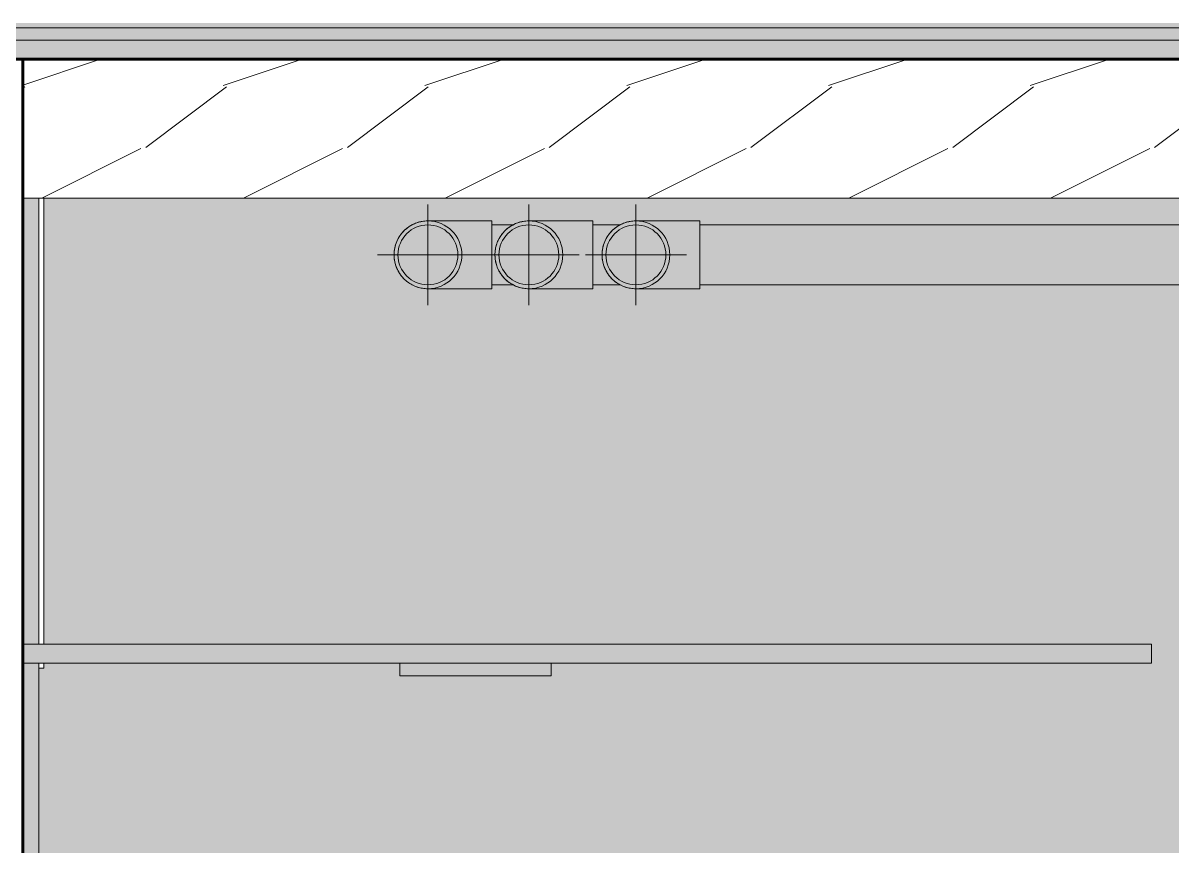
# Model space of a CAD drawing. Header units: inches. Extents: x -3547 to 1646, y 123 to 485.
# Drawn here: x -3480.05 to -3434.51, y 233.83 to 266.44 of the extents above; entities that cross this region are included whole.
import ezdxf

# ---------------------------------------------------------------- set-up
doc = ezdxf.new("R2010")
doc.units = ezdxf.units.IN
doc.header["$MEASUREMENT"] = 0
for name, color, linetype, lineweight in [('0-1', 7, 'Continuous', 5), ('0-2', 7, 'Continuous', 9), ('A-CLNG', 13, 'Continuous', 18), ('A-CLNG-1', 13, 'Continuous', 5), ('A-FLOR-1', 8, 'Continuous', 5), ('A-FLOR-2', 250, 'Continuous', 60), ('A-FLOR-3', 10, 'Continuous', 18), ('A-FLOR-MCUT-1', 10, 'Continuous', 18), ('A-FLOR-PATT-1', 7, 'Continuous', 9), ('A-FLOR-PATT-3', 253, 'Continuous', 9), ('E-LITE-EQPM', 33, 'Continuous', 9), ('I-WALL', 2, 'Continuous', 18), ('I-WALL-1', 2, 'Continuous', 5), ('I-WALL-2', 2, 'Continuous', 60), ('P-PIPE', 3, 'Continuous', 9), ('P-PIPE-1', 3, 'Continuous', 5), ('P-PIPE-CNTR', 3, 'Continuous', 9), ('S-BEAM-2', 7, 'Continuous', 9)]:
    doc.layers.add(name, color=color, linetype=linetype, lineweight=lineweight)

# ---------------------------------------------------------------- blocks, each defined once
blk = doc.blocks.new('CTR - 1st Phase - Shell_rvt-1-INTERIOR ELEVATION - CORRIDOR WEST _202_W_ - 2ND FLOOR - EAST WALL')
at = {"layer": 'A-FLOR-1'}
blk.add_hatch(color=256, dxfattribs=at).paths.add_polyline_path([(-2456.072, 265.75), (-2448.735, 265.75), (-2448.735, 266.25), (-3498.932, 266.25), (-3498.932, 265.75), (-2464.283, 265.75)], flags=0)
at = {"layer": 'A-FLOR-PATT-1'}
h = blk.add_hatch(dxfattribs=at)
h.set_pattern_fill('FP_3', color=256, style=0, pattern_type=2)
h.set_pattern_definition([(0, (-3003.566, 0), (0, 2.399), []), (315, (-3003.566, 0), (2.398506, 0), [3.393, -3.393]), (45, (-3003.566, 0), (2.398506, 0), [3.393, -3.393])])
h.paths.add_polyline_path([(-3277.222, 265), (-2448.735, 265), (-2448.735, 265.75), (-3498.932, 265.75), (-3498.932, 265), (-3285.433, 265)], flags=0)
at = {"layer": 'A-FLOR-PATT-3'}
h = blk.add_hatch(dxfattribs=at)
h.set_pattern_fill('FP_4', color=256, style=0, pattern_type=2)
h.set_pattern_definition([(0, (-3003.566, 0), (7.68, 1.92), [0.634, -5.126, 0.634, -5.126, -30.72]), (0, (-3003.566, 0), (7.68, 1.92), [-11.52, 0.634, -10.886, 0.634, -5.126, -13.44]), (0, (-3003.566, 0), (7.68, 1.92), [-28.8, 0.634, -3.206, 0.634, -8.966]), (120, (-3000.686, 0.96), (-5.502769, 5.691075), [0.634, -5.126, 0.634, -5.126, -30.72]), (120, (-3000.686, 0.96), (-5.502769, 5.691075), [-11.52, 0.634, -10.886, 0.634, -5.126, -13.44]), (120, (-3000.686, 0.96), (-5.502769, 5.691075), [-28.8, 0.634, -3.206, 0.634, -8.966]), (240, (-2999.726, 4.8), (-2.177231, -7.611075), [0.634, -5.126, 0.634, -5.126, -30.72]), (240, (-2999.726, 4.8), (-2.177231, -7.611075), [-11.52, 0.634, -10.886, 0.634, -5.126, -13.44]), (240, (-2999.726, 4.8), (-2.177231, -7.611075), [-28.8, 0.634, -3.206, 0.634, -8.966])])
h.paths.add_polyline_path([(-2456.072, 266.25), (-2448.735, 266.25), (-2448.735, 266.436), (-3498.932, 266.436), (-3498.932, 266.25), (-2464.283, 266.25)], flags=0)
at = {"layer": 'A-FLOR-2'}
blk.add_line((-3498.932, 265), (-2448.735, 265), dxfattribs=at)
at = {"layer": 'A-FLOR-3'}
for p, q in [((-3479.224, 259.5), (-3479.224, 241.825)), ((-3479.224, 241.075), (-3479.224, 240.875)), ((-3479.224, 240.875), (-3479.424, 240.875))]:
    blk.add_line(p, q, dxfattribs=at)
at = {"layer": 'A-FLOR-MCUT-1'}
for p, q in [((-2448.735, 266.25), (-3498.932, 266.25)), ((-2448.735, 265.75), (-3498.932, 265.75))]:
    blk.add_line(p, q, dxfattribs=at)
blk = doc.blocks.new('LVL-Laminated Veneer Lumber - 4X6 S_ PINE - NO_ 1-2391460-INTERIOR ELEVATION - CORRIDOR WEST _202_W_ - 2ND FLOOR - EAST WALL')
at = {"layer": 'S-BEAM-2'}
h = blk.add_hatch(dxfattribs=at)
h.set_pattern_fill('FP_7', color=256, style=0, pattern_type=2)
h.set_pattern_definition([(216.87, (-3000.367, 7.997), (23.9897714, 15.993643), [3.998, -35.986]), (206.565, (-2995.569, 5.598), (-7.99708, -7.99662), [8.941, -8.941]), (198.435, (-2995.569, 1.599), (-15.993845, -7.997098), [5.058, -20.23])])
h.paths.add_polyline_path([(-3409.799, 259.5), (-3408.674, 259.5), (-3408.674, 265), (-3480.049, 265), (-3480.049, 259.5), (-3416.817, 259.5)], flags=0)
blk.add_line((-3480.049, 259.5), (-3408.674, 259.5), dxfattribs=at)
blk = doc.blocks.new('CTR - 1st Phase - Structure_rvt-1-INTERIOR ELEVATION - CORRIDOR WEST _202_W_ - 2ND FLOOR - EAST WALL')
at = {"layer": '0-2'}
blk.add_blockref('LVL-Laminated Veneer Lumber - 4X6 S_ PINE - NO_ 1-2391460-INTERIOR ELEVATION - CORRIDOR WEST _202_W_ - 2ND FLOOR - EAST WALL', (0, 0), dxfattribs=at)
blk = doc.blocks.new('Elbow - PVC - Sch 40 - Standard-2079255-INTERIOR ELEVATION - CORRIDOR WEST _202_W_ - 2ND FLOOR - EAST WALL')
at = {"layer": 'P-PIPE'}
h = blk.add_hatch(color=256, dxfattribs=at)
h.paths.add_polyline_path([(-3464, 255.906), (-3463.652, 255.952), (-3463.306, 256.103), (-3463.007, 256.355), (-3462.825, 256.604), (-3462.696, 256.943), (-3462.66, 257.278), (-3462.702, 257.598), (-3462.853, 257.944), (-3463.05, 258.2), (-3463.406, 258.446), (-3463.693, 258.554), (-3464.033, 258.59), (-3464.348, 258.548), (-3464.694, 258.397), (-3464.95, 258.2), (-3465.164, 257.922), (-3465.304, 257.557), (-3465.344, 257.25), (-3465.298, 256.902), (-3465.126, 256.529), (-3464.95, 256.3), (-3464.594, 256.054), (-3464.307, 255.946), (-3464.033, 255.91)], flags=0)
h.paths.add_polyline_path([(-3464, 256.063), (-3464.307, 256.103), (-3464.643, 256.259), (-3464.84, 256.41), (-3465.028, 256.656), (-3465.147, 256.943), (-3465.188, 257.25), (-3465.147, 257.557), (-3465.002, 257.879), (-3464.785, 258.132), (-3464.585, 258.282), (-3464.307, 258.397), (-3464, 258.438), (-3463.693, 258.397), (-3463.406, 258.278), (-3463.16, 258.09), (-3462.972, 257.844), (-3462.845, 257.496), (-3462.813, 257.25), (-3462.853, 256.943), (-3463.007, 256.61), (-3463.16, 256.41), (-3463.447, 256.205), (-3463.693, 256.103), (-3463.821, 256.086)], flags=0)
for points in [[(-3462.647, 257.25), (-3462.625, 257.25), (-3462.625, 258.594), (-3463.92, 258.583), (-3463.652, 258.548), (-3463.312, 258.402), (-3463.004, 258.141), (-3462.813, 257.865), (-3462.696, 257.557), (-3462.656, 257.25)], [(-3461.469, 257.25), (-3461.469, 258.594), (-3462.625, 258.594), (-3462.625, 257.25), (-3461.981, 257.25)], [(-3461.469, 255.906), (-3461.469, 257.25), (-3462.625, 257.25), (-3462.625, 255.906), (-3461.981, 255.906)]]:
    blk.add_hatch(color=256, dxfattribs=at).paths.add_polyline_path(points, flags=0)
h = blk.add_hatch(color=256, dxfattribs=at)
h.paths.add_polyline_path([(-3464, 255.906), (-3463.858, 255.917), (-3463.92, 255.917)], flags=0)
h.paths.add_polyline_path([(-3462.625, 255.906), (-3462.625, 257.25), (-3462.656, 257.25), (-3462.702, 256.902), (-3462.853, 256.556), (-3463.05, 256.3), (-3463.381, 256.063), (-3463.693, 255.941), (-3463.836, 255.908), (-3462.91, 255.906)], flags=0)
for p, q in [((-3461.469, 258.594), (-3462.625, 258.594)), ((-3461.469, 258.594), (-3461.469, 257.25)), ((-3461.469, 257.25), (-3461.469, 255.906)), ((-3462.625, 255.906), (-3461.469, 255.906))]:
    blk.add_line(p, q, dxfattribs=at)
at = {"layer": 'P-PIPE', "flags": 128}
for points in [[(-3465.344, 257.25), (-3465.343, 257.304), (-3465.34, 257.357), (-3465.334, 257.411), (-3465.327, 257.464), (-3465.317, 257.517), (-3465.305, 257.569), (-3465.292, 257.621), (-3465.276, 257.673), (-3465.258, 257.723), (-3465.238, 257.773), (-3465.216, 257.822), (-3465.192, 257.871), (-3465.166, 257.918), (-3465.139, 257.964), (-3465.109, 258.009), (-3465.078, 258.053), (-3465.045, 258.095), (-3465.01, 258.136), (-3464.974, 258.176), (-3464.936, 258.214), (-3464.897, 258.251), (-3464.856, 258.286), (-3464.814, 258.319), (-3464.771, 258.351), (-3464.726, 258.381), (-3464.68, 258.409), (-3464.633, 258.435), (-3464.586, 258.46), (-3464.537, 258.482), (-3464.487, 258.503), (-3464.437, 258.521), (-3464.385, 258.538), (-3464.334, 258.552), (-3464.281, 258.564), (-3464.228, 258.574), (-3464.175, 258.583), (-3464.122, 258.588), (-3464.068, 258.592), (-3464.015, 258.594), (-3464, 258.594)], [(-3464, 258.594), (-3463.999, 258.594), (-3463.996, 258.594), (-3463.99, 258.594), (-3463.982, 258.594), (-3463.973, 258.594), (-3463.961, 258.594), (-3463.946, 258.594), (-3463.93, 258.594), (-3463.912, 258.594), (-3463.891, 258.594), (-3463.869, 258.594), (-3463.845, 258.594), (-3463.818, 258.594), (-3463.79, 258.594), (-3463.76, 258.594), (-3463.728, 258.594), (-3463.694, 258.594), (-3463.659, 258.594), (-3463.622, 258.594), (-3463.583, 258.594), (-3463.543, 258.594), (-3463.501, 258.594), (-3463.458, 258.594), (-3463.413, 258.594), (-3463.368, 258.594), (-3463.321, 258.594), (-3463.273, 258.594), (-3463.224, 258.594), (-3463.174, 258.594), (-3463.123, 258.594), (-3463.071, 258.594), (-3463.019, 258.594), (-3462.966, 258.594), (-3462.913, 258.594), (-3462.858, 258.594), (-3462.804, 258.594), (-3462.749, 258.594), (-3462.695, 258.594), (-3462.64, 258.594), (-3462.625, 258.594)], [(-3464, 255.906), (-3464.054, 255.907), (-3464.107, 255.91), (-3464.161, 255.916), (-3464.214, 255.923), (-3464.267, 255.933), (-3464.319, 255.945), (-3464.371, 255.958), (-3464.423, 255.974), (-3464.473, 255.992), (-3464.523, 256.012), (-3464.572, 256.034), (-3464.621, 256.058), (-3464.668, 256.084), (-3464.714, 256.111), (-3464.759, 256.141), (-3464.803, 256.172), (-3464.845, 256.205), (-3464.886, 256.24), (-3464.926, 256.276), (-3464.964, 256.314), (-3465.001, 256.353), (-3465.036, 256.394), (-3465.069, 256.436), (-3465.101, 256.479), (-3465.131, 256.524), (-3465.159, 256.57), (-3465.185, 256.617), (-3465.21, 256.664), (-3465.232, 256.713), (-3465.253, 256.763), (-3465.271, 256.813), (-3465.288, 256.865), (-3465.302, 256.916), (-3465.314, 256.969), (-3465.324, 257.022), (-3465.333, 257.075), (-3465.338, 257.128), (-3465.342, 257.182), (-3465.344, 257.235), (-3465.344, 257.25)], [(-3462.625, 255.906), (-3462.68, 255.906), (-3462.735, 255.906), (-3462.789, 255.906), (-3462.844, 255.906), (-3462.898, 255.906), (-3462.952, 255.906), (-3463.005, 255.906), (-3463.057, 255.906), (-3463.109, 255.906), (-3463.16, 255.906), (-3463.211, 255.906), (-3463.26, 255.906), (-3463.308, 255.906), (-3463.355, 255.906), (-3463.401, 255.906), (-3463.446, 255.906), (-3463.489, 255.906), (-3463.532, 255.906), (-3463.572, 255.906), (-3463.611, 255.906), (-3463.649, 255.906), (-3463.685, 255.906), (-3463.719, 255.906), (-3463.751, 255.906), (-3463.782, 255.906), (-3463.811, 255.906), (-3463.838, 255.906), (-3463.863, 255.906), (-3463.886, 255.906), (-3463.907, 255.906), (-3463.925, 255.906), (-3463.942, 255.906), (-3463.957, 255.906), (-3463.97, 255.906), (-3463.98, 255.906), (-3463.988, 255.906), (-3463.994, 255.906), (-3463.998, 255.906), (-3464, 255.906), (-3464, 255.906)]]:
    blk.add_lwpolyline(points, dxfattribs=at)
at = {"layer": 'P-PIPE'}
for start, end in [(0, 180), (180, 0)]:
    blk.add_arc((-3464, 257.25), 1.344, start, end, dxfattribs=at)
blk = doc.blocks.new('265000 - Lighting - Puck Light - 6_-2275484-INTERIOR ELEVATION - CORRIDOR WEST _202_W_ - 2ND FLOOR - EAST WALL')
at = {"layer": 'E-LITE-EQPM'}
for points in [[(-3464.233, 240.575), (-3462.111, 240.575), (-3462.111, 241.075), (-3465.111, 241.075), (-3465.111, 240.575), (-3464.709, 240.575)], [(-3459.99, 240.575), (-3459.111, 240.575), (-3459.111, 241.075), (-3462.111, 241.075), (-3462.111, 240.575), (-3460.611, 240.575)]]:
    blk.add_hatch(color=256, dxfattribs=at).paths.add_polyline_path(points, flags=0)
for p, q in [((-3465.111, 241.075), (-3465.111, 240.575)), ((-3459.111, 240.575), (-3459.111, 241.075)), ((-3462.111, 240.575), (-3465.111, 240.575)), ((-3459.111, 240.575), (-3462.111, 240.575))]:
    blk.add_line(p, q, dxfattribs=at)

msp = doc.modelspace()

# ---------------------------------------------------------------- hatches: boundary and pattern name
at = {"layer": 'A-CLNG-1'}
msp.add_hatch(color=256, dxfattribs=at).paths.add_polyline_path([(-3480.049, 241.075), (-3435.324, 241.075), (-3435.324, 241.825), (-3480.049, 241.825)], flags=0)
at = {"layer": 'I-WALL'}
h = msp.add_hatch(color=256, dxfattribs=at)
h.paths.add_polyline_path([(-3455.677, 255.906), (-3455.331, 255.978), (-3455.45, 255.945), (-3455.615, 255.917)], flags=0)
h.paths.add_polyline_path([(-3459.92, 255.906), (-3459.573, 255.978), (-3459.693, 255.945)], flags=0)
h.paths.add_polyline_path([(-3463.92, 255.906), (-3463.573, 255.978), (-3463.693, 255.945), (-3463.858, 255.917)], flags=0)
h.paths.add_polyline_path([(-3420.407, 136), (-3420.407, 256.063), (-3453.226, 256.063), (-3453.226, 255.906), (-3455.822, 255.915), (-3456.105, 255.952), (-3456.399, 256.063), (-3457.469, 256.063), (-3457.469, 255.906), (-3460, 255.906), (-3460.348, 255.952), (-3460.641, 256.063), (-3461.469, 256.063), (-3461.469, 255.906), (-3464.033, 255.91), (-3464.348, 255.952), (-3464.694, 256.103), (-3464.967, 256.322), (-3465.164, 256.578), (-3465.298, 256.902), (-3465.344, 257.25), (-3465.275, 257.655), (-3465.147, 257.944), (-3464.95, 258.2), (-3464.615, 258.438), (-3464.307, 258.554), (-3463.92, 258.594), (-3461.469, 258.594), (-3461.469, 258.438), (-3460.615, 258.438), (-3460.287, 258.556), (-3459.92, 258.594), (-3457.469, 258.594), (-3457.469, 258.438), (-3456.372, 258.438), (-3456.065, 258.554), (-3455.677, 258.594), (-3453.226, 258.594), (-3453.226, 258.438), (-3420.407, 258.438), (-3420.407, 259.5), (-3479.224, 259.5), (-3479.224, 241.825), (-3435.324, 241.825), (-3435.324, 241.075), (-3459.111, 241.075), (-3459.111, 240.575), (-3465.111, 240.575), (-3465.111, 241.075), (-3479.224, 241.075), (-3479.224, 240.875), (-3479.424, 240.875), (-3479.424, 224), (-3455.524, 224), (-3455.524, 136), (-3433.24, 136)], flags=0)
h.paths.add_polyline_path([(-3438.19, 203.752), (-3438.458, 203.762), (-3438.813, 203.844), (-3439.105, 203.953), (-3439.52, 204.22), (-3439.738, 204.447), (-3439.962, 204.77), (-3440.073, 205.011), (-3440.155, 205.283), (-3440.183, 205.449), (-3440.217, 206.202), (-3440.28, 209.899), (-3440.283, 210.125), (-3440.346, 210.125), (-3440.346, 210.75), (-3440.315, 210.75), (-3440.315, 210.812), (-3440.346, 210.812), (-3440.327, 212.437), (-3440.284, 212.437), (-3440.284, 212.563), (-3440.995, 212.563), (-3440.98, 212.75), (-3435.498, 212.75), (-3435.513, 212.563), (-3436.209, 212.563), (-3436.209, 212.437), (-3436.146, 212.437), (-3436.146, 210.812), (-3436.178, 210.812), (-3436.178, 210.75), (-3436.146, 210.75), (-3436.146, 210.125), (-3436.21, 210.125), (-3436.267, 206.772), (-3436.274, 206.512), (-3436.296, 205.634), (-3436.338, 205.283), (-3436.39, 205.089), (-3436.531, 204.77), (-3436.589, 204.662), (-3436.911, 204.279), (-3437.262, 204.025), (-3437.444, 203.925), (-3437.93, 203.776), (-3438.082, 203.762)], flags=0)
h.paths.add_polyline_path([(-3438.293, 203.991), (-3438.293, 204.226), (-3438.675, 204.286), (-3438.993, 204.405), (-3439.116, 204.486), (-3439.683, 205.075), (-3439.823, 205.596), (-3439.955, 205.594), (-3439.726, 204.816), (-3439.105, 204.206), (-3438.306, 203.995)], flags=0)
h.paths.add_polyline_path([(-3438.199, 203.991), (-3437.388, 204.206), (-3436.745, 204.864), (-3436.55, 205.596), (-3436.651, 205.579), (-3436.845, 205.017), (-3437.301, 204.549), (-3437.484, 204.412), (-3437.742, 204.312), (-3437.966, 204.25), (-3438.199, 204.206), (-3438.199, 204.025)], flags=0)
h.paths.add_polyline_path([(-3436.591, 205.69), (-3436.513, 205.69), (-3436.495, 207.221), (-3436.596, 207.221), (-3436.596, 205.871), (-3436.628, 205.69), (-3436.595, 205.69)], flags=0)
h.paths.add_polyline_path([(-3439.896, 205.69), (-3439.851, 205.701), (-3439.896, 205.871), (-3439.896, 207.221), (-3440.007, 207.221), (-3439.962, 205.69), (-3439.898, 205.69)], flags=0)
h.paths.add_polyline_path([(-3436.484, 207.315), (-3436.47, 208.846), (-3436.596, 208.828), (-3436.596, 207.315), (-3436.495, 207.315)], flags=0)
h.paths.add_polyline_path([(-3439.949, 207.315), (-3439.896, 207.321), (-3439.916, 208.846), (-3440.035, 208.846), (-3439.998, 207.315), (-3439.972, 207.315)], flags=0)
h.paths.add_polyline_path([(-3440.003, 208.94), (-3439.896, 208.96), (-3439.896, 209.899), (-3440.014, 209.899), (-3440.014, 210.125), (-3440.058, 210.125), (-3440.023, 208.94), (-3440.006, 208.94)], flags=0)
h.paths.add_polyline_path([(-3436.513, 208.94), (-3436.456, 208.94), (-3436.435, 210.125), (-3436.478, 210.125), (-3436.478, 209.899), (-3436.596, 209.899), (-3436.577, 208.94)], flags=0)
at = {"layer": 'I-WALL-1'}
h = msp.add_hatch(color=256, dxfattribs=at)
h.paths.add_polyline_path([(-3479.424, 136), (-3479.424, 241.075), (-3480.049, 241.075), (-3480.049, 136)], flags=0)
h.paths.add_polyline_path([(-3480.049, 241.825), (-3479.424, 241.825), (-3479.424, 259.5), (-3480.049, 259.5)], flags=0)
at = {"layer": 'P-PIPE'}
for points in [[(-3464, 256.063), (-3463.636, 256.127), (-3463.377, 256.244), (-3463.16, 256.41), (-3462.972, 256.656), (-3462.85, 256.964), (-3462.822, 257.319), (-3462.853, 257.557), (-3463.007, 257.89), (-3463.16, 258.09), (-3463.463, 258.302), (-3463.693, 258.397), (-3464.033, 258.433), (-3464.307, 258.397), (-3464.594, 258.278), (-3464.84, 258.09), (-3465.028, 257.844), (-3465.147, 257.557), (-3465.188, 257.25), (-3465.13, 256.902), (-3465.028, 256.656), (-3464.84, 256.41), (-3464.594, 256.222), (-3464.307, 256.103), (-3464.033, 256.067)], [(-3460, 256.063), (-3459.636, 256.127), (-3459.377, 256.244), (-3459.16, 256.41), (-3458.972, 256.656), (-3458.85, 256.964), (-3458.822, 257.319), (-3458.853, 257.557), (-3458.972, 257.844), (-3459.16, 258.09), (-3459.463, 258.302), (-3459.693, 258.397), (-3460, 258.437), (-3460.308, 258.397), (-3460.594, 258.278), (-3460.84, 258.09), (-3461.028, 257.844), (-3461.147, 257.557), (-3461.187, 257.25), (-3461.13, 256.902), (-3461.028, 256.656), (-3460.84, 256.41), (-3460.594, 256.221), (-3460.307, 256.103), (-3460.179, 256.086)], [(-3455.757, 256.063), (-3455.393, 256.127), (-3455.135, 256.244), (-3454.918, 256.41), (-3454.729, 256.656), (-3454.608, 256.964), (-3454.579, 257.319), (-3454.61, 257.557), (-3454.729, 257.844), (-3454.918, 258.09), (-3455.221, 258.302), (-3455.45, 258.397), (-3455.822, 258.429), (-3456.065, 258.397), (-3456.351, 258.278), (-3456.597, 258.089), (-3456.786, 257.844), (-3456.904, 257.557), (-3456.945, 257.25), (-3456.888, 256.902), (-3456.786, 256.656), (-3456.597, 256.41), (-3456.351, 256.221), (-3456.064, 256.103), (-3455.822, 256.071)]]:
    msp.add_hatch(color=256, dxfattribs=at).paths.add_polyline_path(points, flags=0)
at = {"layer": 'P-PIPE-1'}
for points in [[(-3461.469, 257.25), (-3461.344, 257.25), (-3461.275, 257.655), (-3461.147, 257.944), (-3460.95, 258.2), (-3460.672, 258.437), (-3461.469, 258.438), (-3461.469, 257.322)], [(-3457.101, 257.25), (-3457.032, 257.655), (-3456.904, 257.944), (-3456.708, 258.2), (-3456.429, 258.437), (-3457.469, 258.438), (-3457.469, 257.25)], [(-3428.108, 257.25), (-3410.299, 257.262), (-3410.299, 258.438), (-3453.226, 258.438), (-3453.226, 257.25), (-3429.135, 257.25)], [(-3457.469, 256.063), (-3456.372, 256.063), (-3456.451, 256.103), (-3456.725, 256.322), (-3456.954, 256.656), (-3457.061, 256.943), (-3457.101, 257.25), (-3457.469, 257.25), (-3457.469, 256.086)], [(-3429.135, 256.063), (-3410.299, 256.063), (-3410.299, 257.25), (-3453.226, 257.25), (-3453.226, 256.063), (-3431.187, 256.063)]]:
    msp.add_hatch(color=256, dxfattribs=at).paths.add_polyline_path(points, flags=0)
h = msp.add_hatch(color=256, dxfattribs=at)
h.paths.add_polyline_path([(-3461.469, 256.063), (-3460.615, 256.063), (-3460.694, 256.103), (-3460.954, 256.305), (-3461.196, 256.656), (-3461.304, 256.943), (-3461.344, 257.25), (-3461.469, 257.25), (-3461.469, 256.086)], flags=0)
h.paths.add_polyline_path([(-3459.385, 256.063), (-3459.381, 256.063), (-3459.331, 256.085)], flags=0)

# ---------------------------------------------------------------- linework, layer by layer
at = {"layer": 'A-CLNG'}
for p, q in [((-3480.049, 241.825), (-3435.324, 241.825)), ((-3435.324, 241.825), (-3435.324, 241.075)), ((-3435.324, 241.075), (-3480.049, 241.075))]:
    msp.add_line(p, q, dxfattribs=at)
at = {"layer": 'I-WALL'}
for p, q in [((-3479.424, 241.825), (-3479.424, 259.5)), ((-3479.424, 136), (-3479.424, 241.075))]:
    msp.add_line(p, q, dxfattribs=at)
at = {"layer": 'I-WALL-2'}
for p, q in [((-3480.049, 265), (-3498.932, 265)), ((-3480.049, 136), (-3480.049, 265))]:
    msp.add_line(p, q, dxfattribs=at)
at = {"layer": 'P-PIPE'}
for p, q in [((-3460.615, 258.438), (-3461.469, 258.438)), ((-3456.372, 258.438), (-3457.469, 258.438)), ((-3410.299, 258.438), (-3453.226, 258.438)), ((-3461.469, 256.063), (-3460.615, 256.063)), ((-3457.469, 256.063), (-3456.372, 256.063)), ((-3453.226, 256.063), (-3410.299, 256.063))]:
    msp.add_line(p, q, dxfattribs=at)
for centre, radius, start, end in [((-3464, 257.25), 1.187, 0, 180), ((-3460, 257.25), 1.187, 0, 180), ((-3455.757, 257.25), 1.187, 0, 180), ((-3464, 257.25), 1.188, 180, 0), ((-3460, 257.25), 1.188, 180, 0), ((-3455.757, 257.25), 1.188, 180, 0)]:
    msp.add_arc(centre, radius, start, end, dxfattribs=at)
at = {"layer": 'P-PIPE-CNTR'}
for p, q in [((-3464, 255.25), (-3464, 259.25)), ((-3460, 255.25), (-3460, 259.25)), ((-3455.757, 255.25), (-3455.757, 259.25)), ((-3466, 257.25), (-3462, 257.25)), ((-3462, 257.25), (-3458, 257.25)), ((-3457.757, 257.25), (-3453.757, 257.25))]:
    msp.add_line(p, q, dxfattribs=at)

# ---------------------------------------------------------------- block references
at = {"layer": '0-1'}
for name in ['CTR - 1st Phase - Shell_rvt-1-INTERIOR ELEVATION - CORRIDOR WEST _202_W_ - 2ND FLOOR - EAST WALL', 'CTR - 1st Phase - Structure_rvt-1-INTERIOR ELEVATION - CORRIDOR WEST _202_W_ - 2ND FLOOR - EAST WALL']:
    msp.add_blockref(name, (0, 0), dxfattribs=at)
at = {"layer": 'E-LITE-EQPM'}
msp.add_blockref('265000 - Lighting - Puck Light - 6_-2275484-INTERIOR ELEVATION - CORRIDOR WEST _202_W_ - 2ND FLOOR - EAST WALL', (0, 0), dxfattribs=at)
at = {"layer": 'P-PIPE'}
for p in [(0, 0), (4, 0), (8.243, 0)]:
    msp.add_blockref('Elbow - PVC - Sch 40 - Standard-2079255-INTERIOR ELEVATION - CORRIDOR WEST _202_W_ - 2ND FLOOR - EAST WALL', p, dxfattribs=at)

doc.saveas('drawing.dxf')
